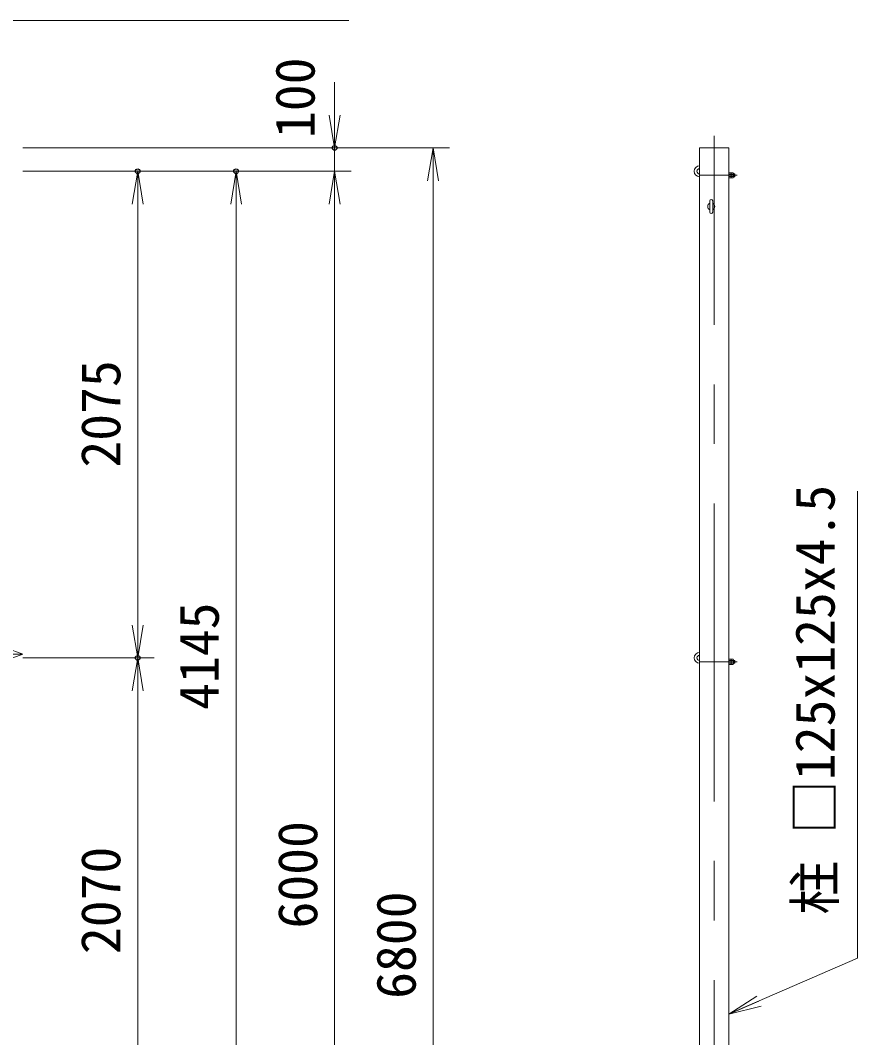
# Model space of a CAD drawing. Units: millimetres at full size. Extents: x -14700 to 14700, y -10395 to 10395.
# Drawn here: x 1215 to 4787, y 1748 to 6086 of the extents above; entities that cross this region are included whole.
import ezdxf
from ezdxf.enums import TextEntityAlignment as Align

# ---------------------------------------------------------------- set-up
doc = ezdxf.new("R2010")
doc.units = ezdxf.units.MM
doc.header["$LTSCALE"] = 40
doc.header["$PDMODE"] = 32
doc.header["$PDSIZE"] = 20
doc.linetypes.add('USER1', pattern=[50.8, 31.75, -6.35, 6.35, -6.35])
for name, color, linetype, lineweight in [('0-0_D-STR3', 3, 'Continuous', 13), ('0-1_D-STR1', 1, 'Continuous', 18), ('0-2_D-BMK', 2, 'USER1', 13), ('0-6_D-STR-DIM', 7, 'Continuous', 13), ('0-7_0', 7, 'Continuous', 18), ('0-9_D-STR-TXT', 7, 'Continuous', 13), ('0-B_D-STR2', 7, 'Continuous', 13)]:
    doc.layers.add(name, color=color, linetype=linetype, lineweight=lineweight)
doc.layers.add('0-8_Defpoints', color=253, linetype='Continuous')
doc.styles.add('ＭＳ ゴシック', font='')
doc.styles.get('ＭＳ ゴシック').set_extended_font_data('MS Gothic')

# ---------------------------------------------------------------- blocks, each defined once
blk = doc.blocks.new('_Open')
at = {"layer": '0-7_0'}
blk.add_line((-40, 6.67), (0, 0), dxfattribs=at)
blk.add_lwpolyline([(-40, -6.67), (0, 0), (-40, 0)], dxfattribs=at)

msp = doc.modelspace()

# ---------------------------------------------------------------- linework, layer by layer
at = {"layer": '0-0_D-STR3'}
for p, q in [((4237.3, 5436.47), (4237.3, 5414.57)), ((4237.3, 5436.47), (4246.5, 5436.47)), ((4237.3, 5431), (4246.5, 5431)), ((4247.3, 5436.47), (4247.3, 5414.57)), ((4247.3, 5436.47), (4256.5, 5436.47)), ((4247.3, 5434.14), (4247.3, 5416.9)), ((4247.3, 5431), (4256.5, 5431)), ((4257.3, 5434.14), (4257.3, 5416.9)), ((4257.3, 5431.52), (4261.35, 5431.52)), ((4257.3, 5430.57), (4262.3, 5430.57)), ((4262.3, 5430.57), (4261.35, 5431.52)), ((4261.35, 5431.52), (4261.35, 5419.52)), ((4262.3, 5430.57), (4262.3, 5420.47)), ((4237.3, 5420.05), (4246.5, 5420.05)), ((4237.3, 5414.57), (4246.5, 5414.57)), ((4247.3, 5420.05), (4256.5, 5420.05)), ((4247.3, 5414.57), (4256.5, 5414.57)), ((4257.3, 5419.52), (4261.35, 5419.52)), ((4156.05, 5268.77), (4156.05, 5316.27)), ((4168.55, 5268.77), (4168.55, 5316.27)), ((4237.3, 3361.47), (4237.3, 3339.57)), ((4237.3, 3361.47), (4246.5, 3361.47)), ((4237.3, 3356), (4246.5, 3356)), ((4237.3, 3345.05), (4246.5, 3345.05)), ((4247.3, 3361.47), (4247.3, 3339.57)), ((4247.3, 3361.47), (4256.5, 3361.47)), ((4247.3, 3359.14), (4247.3, 3341.9)), ((4247.3, 3356), (4256.5, 3356)), ((4247.3, 3345.05), (4256.5, 3345.05)), ((4257.3, 3359.14), (4257.3, 3341.9)), ((4257.3, 3356.52), (4261.35, 3356.52)), ((4257.3, 3355.57), (4262.3, 3355.57)), ((4257.3, 3344.52), (4261.35, 3344.52)), ((4262.3, 3355.57), (4261.35, 3356.52)), ((4261.35, 3356.52), (4261.35, 3344.52)), ((4262.3, 3355.57), (4262.3, 3345.47)), ((4237.3, 3339.57), (4246.5, 3339.57)), ((4247.3, 3339.57), (4256.5, 3339.57))]:
    msp.add_line(p, q, dxfattribs=at)
for points in [[(4257.3, 5420.47), (4262.3, 5420.47), (4261.35, 5419.52)], [(4257.3, 3345.47), (4262.3, 3345.47), (4261.35, 3344.52)]]:
    msp.add_lwpolyline(points, dxfattribs=at)
for centre, radius, start, end in [((4112.3, 5442.52), 23, 90, 270), ((4112.3, 5442.52), 11, 90, 270), ((4228.16, 5425.52), 19.14, 343.37369, 16.62631), ((4242.32, 5433.73), 5, 326.78843, 33.21157), ((4238.16, 5425.52), 19.14, 343.37369, 16.62631), ((4252.32, 5433.73), 5, 326.78843, 33.21157), ((4242.32, 5417.31), 5, 326.78843, 33.21157), ((4252.32, 5417.31), 5, 326.78843, 33.21157), ((4162.3, 5292.52), 15, 114.62432, 245.37568), ((4162.3, 5316.27), 6.25, 0, 180), ((4162.3, 5292.52), 15, 294.62432, 65.37568), ((4162.3, 5268.77), 6.25, 180, 0), ((4112.3, 3367.52), 23, 90, 270), ((4112.3, 3367.52), 11, 90, 270), ((4228.16, 3350.52), 19.14, 343.37369, 16.62631), ((4242.32, 3358.73), 5, 326.78843, 33.21157), ((4242.32, 3342.31), 5, 326.78843, 33.21157), ((4238.16, 3350.52), 19.14, 343.37369, 16.62631), ((4252.32, 3358.73), 5, 326.78843, 33.21157), ((4252.32, 3342.31), 5, 326.78843, 33.21157)]:
    msp.add_arc(centre, radius, start, end, dxfattribs=at)
at = {"layer": '0-1_D-STR1'}
msp.add_lwpolyline([(4112.3, 5542.52), (4237.3, 5542.52), (4237.3, -1257.48), (4112.3, -1257.48)], close=True, dxfattribs=at)
at = {"layer": '0-2_D-BMK'}
for p, q in [((4174.8, -1308.48), (4174.8, 5593.52)), ((4112.3, 5425.52), (4272.3, 5425.52)), ((4112.3, 3350.52), (4272.3, 3350.52))]:
    msp.add_line(p, q, dxfattribs=at)
at = {"layer": '0-6_D-STR-DIM'}
for p, q in [((2555.76, 5682.52), (2555.76, 5822.52)), ((1225.76, 5542.52), (2625.76, 5542.52)), ((1225.76, 5542.52), (3045.76, 5542.52)), ((2555.76, 5442.52), (2555.76, 5542.52)), ((2975.76, 5542.52), (2975.76, -1257.48)), ((1225.76, 5442.52), (1785.76, 5442.52)), ((1225.76, 5442.52), (2205.76, 5442.52)), ((1225.76, 5442.52), (2625.76, 5442.52)), ((1225.76, 5442.52), (2625.76, 5442.52)), ((1715.76, 3367.52), (1715.76, 5442.52)), ((2135.76, 1297.52), (2135.76, 5442.52)), ((2555.76, 5442.52), (2555.76, -557.48)), ((2555.76, 5302.52), (2555.76, 5162.52)), ((1226.24, 3383.17), (1155.76, 3408.83)), ((1085.28, 3331.87), (1226.24, 3383.17)), ((1225.76, 3367.52), (1785.76, 3367.52)), ((1225.76, 3367.52), (1785.76, 3367.52)), ((1715.76, 1297.52), (1715.76, 3367.52))]:
    msp.add_line(p, q, dxfattribs=at)
at = {"layer": '0-8_Defpoints'}
for p in [(2555.76, 5542.52), (1715.76, 5442.52), (2135.76, 5442.52), (1715.76, 3367.52)]:
    msp.add_point(p, dxfattribs=at)
at = {"layer": '0-9_D-STR-TXT'}
for points in [[(2616.35, 6086.31), (625.04, 6086.31), (378.45, 5519.59)], [(4786.94, 4078.27), (4786.94, 2086.97), (4239.13, 1848.6)]]:
    msp.add_lwpolyline(points, dxfattribs=at)
at = {"layer": '0-B_D-STR2'}
for p, q in [((1220.45, 3381.07), (1220.45, 3385.28)), ((87.76, 3383.04), (1225.88, 3383.04))]:
    msp.add_line(p, q, dxfattribs=at)

# ---------------------------------------------------------------- block references
at = {"layer": '0-6_D-STR-DIM', "xscale": 3.5, "yscale": 3.5}
for p, rotation in [((2555.76, 5542.52), 270), ((2975.76, 5542.52), 90), ((1715.76, 5442.52), 90), ((2135.76, 5442.52), 90), ((2555.76, 5442.52), 90), ((2555.76, 5442.52), 90), ((1715.76, 3367.52), 270), ((1715.76, 3367.52), 90)]:
    msp.add_blockref('_Open', p, dxfattribs=dict(at, rotation=rotation))
at = {"layer": '0-9_D-STR-TXT', "xscale": 3.5, "yscale": 3.5, "rotation": 203.51515}
msp.add_blockref('_Open', (4237.3, 1847.8), dxfattribs=at)

# ---------------------------------------------------------------- texts
at = {"layer": '0-6_D-STR-DIM', "style": 'ＭＳ ゴシック'}
for s, p in [('100', (2521.18, 5584.4)), ('2075', (1692.14, 4178.84)), ('4145', (2112.14, 3145.62)), ('6000', (2532.14, 2213.2)), ('2070', (1692.14, 2104.08)), ('6800', (2952.14, 1913.2))]:
    msp.add_text(s, height=168.3, rotation=90, dxfattribs=at).set_placement(p, align=Align.BOTTOM_LEFT)
at = {"layer": '0-9_D-STR-TXT', "style": 'ＭＳ ゴシック'}
msp.add_text('柱 □125x125x4.5', height=168.3, rotation=90, dxfattribs=at).set_placement((4739.34, 2272.31), align=Align.BOTTOM_LEFT)

doc.saveas('drawing.dxf')
